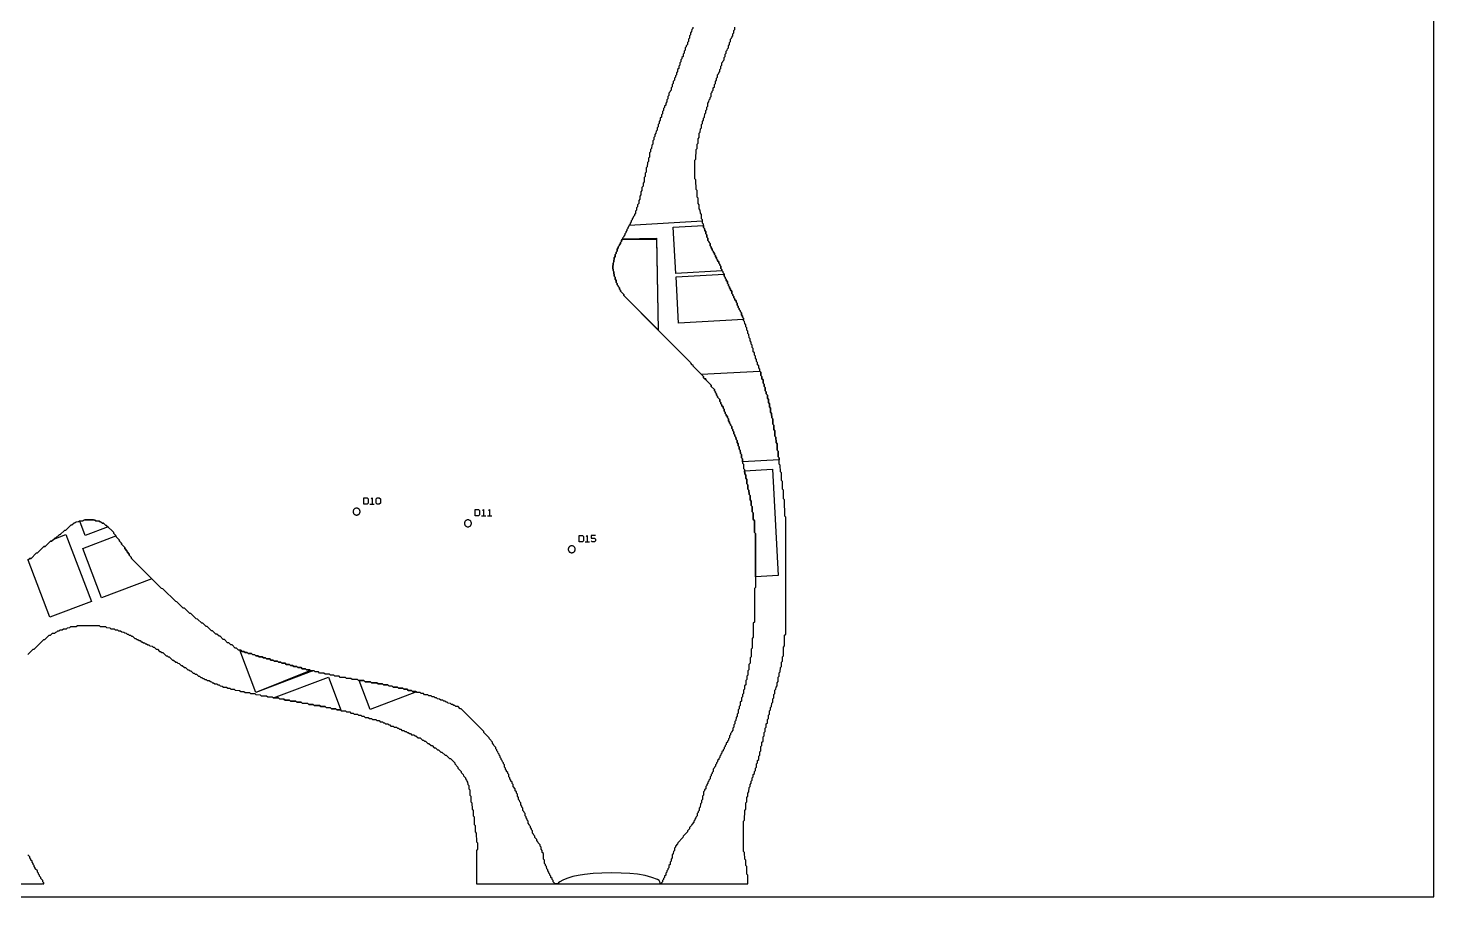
# Model space of a CAD drawing. Header units: millimetres. Extents: x 0 to 1219, y 0 to 1240.
# Drawn here: x 569 to 1219, y 0 to 402 of the extents above; entities that cross this region are included whole.
import ezdxf

# ---------------------------------------------------------------- set-up
doc = ezdxf.new("R2010")
doc.units = ezdxf.units.MM
for name, color, linetype in [('CUT_DOWEL_3.2', 2, 'Continuous'), ('CUT_OUTER', 1, 'Continuous'), ('ENGRAVE_BLDG_BOX', 5, 'Continuous'), ('ENGRAVE_BLDG_FOOTPRINT', 8, 'Continuous'), ('ENGRAVE_NEXT', 3, 'Continuous'), ('ENGRAVE_SITE_BOUNDARY', 6, 'Continuous'), ('ENGRAVE_TEXT', 2, 'Continuous'), ('SHEET_EDGE', 7, 'Continuous')]:
    doc.layers.add(name, color=color, linetype=linetype)

msp = doc.modelspace()

# ---------------------------------------------------------------- linework, layer by layer
at = {"layer": 'CUT_DOWEL_3.2'}
for points in [[(722.69, 178.09), (722.67, 178.3), (722.63, 178.5), (722.56, 178.7), (722.47, 178.89), (722.35, 179.06), (722.22, 179.22), (722.06, 179.36), (721.89, 179.47), (721.7, 179.57), (721.5, 179.63), (721.29, 179.67), (721.09, 179.69), (720.88, 179.67), (720.67, 179.63), (720.47, 179.57), (720.29, 179.47), (720.11, 179.36), (719.95, 179.22), (719.82, 179.06), (719.7, 178.89), (719.61, 178.7), (719.54, 178.5), (719.5, 178.3), (719.49, 178.09), (719.5, 177.88), (719.54, 177.67), (719.61, 177.48), (719.7, 177.29), (719.82, 177.11), (719.95, 176.96), (720.11, 176.82), (720.29, 176.7), (720.47, 176.61), (720.67, 176.54), (720.88, 176.5), (721.09, 176.49), (721.29, 176.5), (721.5, 176.54), (721.7, 176.61), (721.89, 176.7), (722.06, 176.82), (722.22, 176.96), (722.35, 177.11), (722.47, 177.29), (722.56, 177.48), (722.63, 177.67), (722.67, 177.88), (722.69, 178.09)], [(774.18, 172.68), (774.16, 172.89), (774.12, 173.1), (774.06, 173.29), (773.96, 173.48), (773.85, 173.66), (773.71, 173.81), (773.55, 173.95), (773.38, 174.07), (773.19, 174.16), (772.99, 174.23), (772.79, 174.27), (772.58, 174.28), (772.37, 174.27), (772.16, 174.23), (771.97, 174.16), (771.78, 174.07), (771.6, 173.95), (771.45, 173.81), (771.31, 173.66), (771.19, 173.48), (771.1, 173.29), (771.03, 173.1), (770.99, 172.89), (770.98, 172.68), (770.99, 172.47), (771.03, 172.27), (771.1, 172.07), (771.19, 171.88), (771.31, 171.71), (771.45, 171.55), (771.6, 171.41), (771.78, 171.3), (771.97, 171.2), (772.16, 171.14), (772.37, 171.1), (772.58, 171.08), (772.79, 171.1), (772.99, 171.14), (773.19, 171.2), (773.38, 171.3), (773.55, 171.41), (773.71, 171.55), (773.85, 171.71), (773.96, 171.88), (774.06, 172.07), (774.12, 172.27), (774.16, 172.47), (774.18, 172.68)], [(822.18, 160.68), (822.16, 160.89), (822.12, 161.1), (822.06, 161.29), (821.96, 161.48), (821.85, 161.66), (821.71, 161.81), (821.55, 161.95), (821.38, 162.07), (821.19, 162.16), (820.99, 162.23), (820.79, 162.27), (820.58, 162.28), (820.37, 162.27), (820.16, 162.23), (819.97, 162.16), (819.78, 162.07), (819.6, 161.95), (819.45, 161.81), (819.31, 161.66), (819.19, 161.48), (819.1, 161.29), (819.03, 161.1), (818.99, 160.89), (818.98, 160.68), (818.99, 160.47), (819.03, 160.27), (819.1, 160.07), (819.19, 159.88), (819.31, 159.71), (819.45, 159.55), (819.6, 159.41), (819.78, 159.3), (819.97, 159.2), (820.16, 159.14), (820.37, 159.1), (820.58, 159.08), (820.79, 159.1), (820.99, 159.14), (821.19, 159.2), (821.38, 159.3), (821.55, 159.41), (821.71, 159.55), (821.85, 159.71), (821.96, 159.88), (822.06, 160.07), (822.12, 160.27), (822.16, 160.47), (822.18, 160.68)]]:
    msp.add_lwpolyline(points, close=True, dxfattribs=at)
at = {"layer": 'CUT_OUTER'}
for points in [[(569.06, 112), (571.5, 114.44), (572.04, 114.5), (576.5, 118.93), (577, 118.96), (579, 120.92), (579.5, 120.96), (580.5, 121.91), (581.5, 121.96), (582, 122.43), (582.5, 122.46), (583, 122.93), (583.58, 123), (584, 123.42), (585, 123.46), (585.5, 123.92), (587, 123.96), (587.5, 124.43), (588.5, 124.46), (589, 124.92), (591.5, 124.97), (592, 125.43), (598, 125.46), (602, 125.43), (602.5, 124.97), (605, 124.93), (605.5, 124.47), (607, 124.44), (607.5, 123.97), (609, 123.94), (609.5, 123.47), (610.5, 123.44), (611, 122.97), (612, 122.94), (612.5, 122.47), (613.5, 122.44), (613.94, 122), (614.5, 121.95), (615, 121.47), (615.5, 121.45), (616, 120.97), (616.5, 120.95), (617, 120.47), (617.5, 120.45), (618.5, 119.47), (619, 119.46), (619.46, 119), (620, 118.96), (620.5, 118.47), (621, 118.46), (621.5, 117.97), (622, 117.96), (622.5, 117.47), (623, 117.46), (623.5, 116.97), (624, 116.96), (624.5, 116.47), (625, 116.46), (625.5, 115.98), (626.5, 115.95), (627, 115.47), (627.5, 115.45), (628.46, 114.5), (629, 114.46), (630, 113.48), (630.5, 113.46), (631, 112.97), (631.5, 112.95), (633, 111.48), (633.5, 111.46), (634, 110.98), (634.5, 110.96), (635.97, 109.5), (636.5, 109.46), (637.5, 108.48), (638, 108.47), (638.5, 107.98), (639, 107.96), (639.97, 107), (640.5, 106.96), (641.5, 105.98), (642, 105.97), (643, 104.98), (643.5, 104.97), (644, 104.48), (644.5, 104.47), (645.5, 103.48), (646, 103.47), (646.5, 102.98), (647, 102.97), (648, 101.98), (648.5, 101.97), (649, 101.48), (649.5, 101.47), (650, 100.98), (650.5, 100.97), (651, 100.48), (651.5, 100.47), (652, 99.98), (653, 99.97), (653.47, 99.5), (654, 99.47), (654.5, 98.98), (655, 98.97), (655.5, 98.49), (656.5, 98.47), (656.97, 98), (657.5, 97.97), (658, 97.49), (659, 97.47), (659.5, 96.99), (661, 96.97), (661.5, 96.48), (662.5, 96.47), (663, 95.99), (664.5, 95.97), (665, 95.49), (667, 95.47), (667.5, 94.99), (669, 94.97), (669.5, 94.49), (671.5, 94.47), (672, 93.99), (674, 93.97), (674.5, 93.49), (676.5, 93.47), (677, 92.99), (679.5, 92.97), (680, 92.49), (682, 92.47), (682.5, 91.99), (685, 91.97), (685.5, 91.49), (687.5, 91.47), (688, 90.99), (690, 90.97), (690.5, 90.49), (693, 90.47), (693.5, 89.99), (695.5, 89.97), (696, 89.49), (698.5, 89.47), (699, 88.99), (701, 88.97), (701.5, 88.49), (704, 88.47), (704.5, 87.99), (706.5, 87.97), (707, 87.49), (709, 87.47), (709.5, 86.99), (711.5, 86.97), (712, 86.49), (713.5, 86.47), (714, 85.99), (716, 85.97), (716.5, 85.49), (718, 85.47), (718.5, 84.98), (719.5, 84.97), (720, 84.49), (721.5, 84.47), (722, 83.98), (723, 83.97), (723.5, 83.49), (724.5, 83.47), (725, 82.99), (726.5, 82.97), (727, 82.48), (728, 82.47), (728.5, 81.99), (730, 81.97), (730.5, 81.48), (731.5, 81.47), (732, 80.98), (733, 80.97), (733.47, 80.5), (734, 80.47), (734.5, 79.98), (735.5, 79.97), (735.97, 79.5), (736.5, 79.47), (737, 78.98), (738, 78.97), (738.5, 78.48), (739.5, 78.46), (739.96, 78), (740.5, 77.97), (741, 77.48), (741.5, 77.47), (742, 76.98), (743, 76.96), (743.46, 76.5), (744, 76.47), (744.5, 75.98), (745, 75.97), (745.5, 75.48), (746, 75.47), (746.5, 74.98), (747.5, 74.96), (748, 74.48), (748.5, 74.46), (749.5, 73.48), (750.5, 73.45), (751.5, 72.48), (752, 72.46), (752.5, 71.97), (753, 71.96), (754, 70.98), (754.5, 70.96), (755.5, 69.98), (756, 69.96), (757, 68.97), (757.5, 68.96), (758.5, 67.97), (759, 67.95), (760, 66.97), (760.5, 66.95), (762, 65.47), (762.5, 65.45), (764, 63.97), (764.5, 63.94), (766.44, 62), (766.46, 61.5), (767.94, 60), (767.97, 59.5), (769.44, 58), (769.46, 57.5), (770.44, 56.5), (770.5, 55.95), (771.43, 55), (771.46, 54.5), (771.94, 54), (772, 53.43), (772.43, 53), (772.47, 52), (772.93, 51.5), (772.97, 50), (773.44, 49.5), (773.47, 47), (773.95, 46.5), (773.98, 44), (774.45, 43.5), (774.48, 40.5), (774.95, 40), (774.98, 37.5), (775.45, 37), (775.48, 33.5), (775.95, 33), (775.98, 30), (776.45, 29.5), (776.48, 25.5), (776.95, 25), (776.95, 22), (776.48, 21.5), (776.48, 6), (902.02, 6), (902.02, 10), (901.54, 10.5), (901.52, 14), (901.04, 14.5), (901.02, 17), (900.54, 17.5), (900.52, 20.5), (900.04, 21), (900.04, 35), (900.52, 35.5), (900.54, 40), (901.02, 40.5), (901.04, 43.5), (901.52, 44), (901.54, 46), (902.02, 46.5), (902.04, 48), (902.52, 48.5), (902.54, 50.5), (903.02, 51), (903.03, 52), (903.52, 52.5), (903.53, 53.5), (904.02, 54), (904.03, 55), (904.52, 55.5), (904.53, 56.5), (905.02, 57), (905.03, 58), (905.52, 58.5), (905.53, 59.5), (906.01, 60), (906.03, 61.5), (906.51, 62), (906.53, 63), (907.01, 63.5), (907.03, 65), (907.51, 65.5), (907.53, 67), (908.01, 67.5), (908.03, 69.5), (908.51, 70), (908.53, 71.5), (909.01, 72), (909.03, 74), (909.51, 74.5), (909.53, 76), (910.01, 76.5), (910.03, 78), (910.51, 78.5), (910.53, 80), (911.01, 80.5), (911.03, 82), (911.51, 82.5), (911.53, 84), (912.01, 84.5), (912.03, 86), (912.51, 86.5), (912.52, 87.5), (913.01, 88), (913.02, 89.5), (913.51, 90), (913.52, 91.5), (914.01, 92), (914.02, 93.5), (914.51, 94), (914.52, 95.5), (915.01, 96), (915.02, 97), (915.51, 97.5), (915.52, 99), (916.01, 99.5), (916.02, 101.5), (916.51, 102), (916.52, 103.5), (917.01, 104), (917.02, 106), (917.51, 106.5), (917.52, 108.5), (918.01, 109), (918.02, 111), (918.51, 111.5), (918.52, 115.5), (919.01, 116), (919.02, 121), (919.51, 121.5), (919.51, 149), (919.51, 175.5), (919.03, 176), (919.01, 183.5), (918.53, 184), (918.51, 188), (918.03, 188.5), (918.01, 192), (917.53, 192.5), (917.51, 196), (917.03, 196.5), (917.01, 199.5), (916.53, 200), (916.51, 203), (916.03, 203.5), (916.01, 206), (915.53, 206.5), (915.51, 209.5), (915.03, 210), (915.01, 212.5), (914.53, 213), (914.51, 215.5), (914.03, 216), (914.01, 218), (913.53, 218.5), (913.51, 221), (913.03, 221.5), (913.01, 223.5), (912.53, 224), (912.51, 226), (912.03, 226.5), (912.01, 228), (911.53, 228.5), (911.51, 230), (911.03, 230.5), (911.01, 232), (910.53, 232.5), (910.52, 233.5), (910.03, 234), (910.02, 235.5), (909.53, 236), (909.52, 237), (909.03, 237.5), (909.02, 239), (908.53, 239.5), (908.52, 240.5), (908.03, 241), (908.02, 242.5), (907.53, 243), (907.52, 244), (907.03, 244.5), (907.02, 245.5), (906.53, 246), (906.52, 247), (906.03, 247.5), (906.02, 248.5), (905.53, 249), (905.52, 250), (905.03, 250.5), (905.02, 251.5), (904.53, 252), (904.52, 253.5), (904.03, 254), (904.02, 255), (903.53, 255.5), (903.52, 256.5), (903.03, 257), (903.02, 258), (902.53, 258.5), (902.52, 260), (902.03, 260.5), (902.02, 261.5), (901.53, 262), (901.52, 263), (901.03, 263.5), (901.02, 264.5), (900.53, 265), (900.52, 266), (900.03, 266.5), (900.02, 267.5), (899.53, 268), (899.5, 268.53), (899.03, 269), (899.02, 270), (898.53, 270.5), (898.52, 271), (898.03, 271.5), (898.02, 272), (897.53, 272.5), (897.5, 273.03), (897.03, 273.5), (897.02, 274.5), (896.53, 275), (896.52, 275.5), (896.03, 276), (896.02, 276.5), (895.53, 277), (895.52, 277.5), (895.03, 278), (895, 278.54), (894.54, 279), (894.52, 280), (894.03, 280.5), (894.02, 281), (893.53, 281.5), (893.52, 282), (893.03, 282.5), (893, 283.04), (892.54, 283.5), (892.52, 284.5), (892.03, 285), (892.02, 285.5), (891.54, 286), (891.5, 286.54), (891.04, 287), (891.02, 288), (890.53, 288.5), (890.52, 289), (890.04, 289.5), (890, 290.04), (889.54, 290.5), (889.52, 291.5), (889.03, 292), (889.02, 292.5), (888.54, 293), (888.52, 293.5), (888.04, 294), (888.02, 294.5), (887.54, 295), (887.52, 295.5), (887.04, 296), (887.02, 296.5), (886.54, 297), (886.52, 297.5), (886.04, 298), (886.02, 298.5), (885.54, 299), (885.53, 299.5), (885.04, 300), (885, 300.55), (884.55, 301), (884.52, 302), (884.04, 302.5), (884, 303.05), (883.55, 303.5), (883.52, 304.5), (883.05, 305), (883.02, 306), (882.55, 306.5), (882.52, 307.5), (882.05, 308), (882.02, 309), (881.55, 309.5), (881.52, 311), (881.05, 311.5), (881.02, 313), (880.55, 313.5), (880.52, 315.5), (880.04, 316), (880.02, 317.5), (879.55, 318), (879.52, 320), (879.05, 320.5), (879.02, 323), (878.55, 323.5), (878.52, 326.5), (878.05, 327), (878.02, 331.5), (877.55, 332), (877.55, 340.5), (878.02, 341), (878.04, 345.5), (878.52, 346), (878.54, 348), (879.02, 348.5), (879.04, 350.5), (879.52, 351), (879.54, 353), (880.02, 353.5), (880.04, 355), (880.52, 355.5), (880.54, 357), (881.02, 357.5), (881.04, 358.5), (881.52, 359), (881.54, 360), (882.02, 360.5), (882.04, 362), (882.52, 362.5), (882.54, 363.5), (883.02, 364), (883.04, 365), (883.52, 365.5), (883.54, 367), (884.02, 367.5), (884.04, 368.5), (884.5, 368.96), (884.53, 369.5), (885.02, 370), (885.04, 371.5), (885.5, 371.96), (885.53, 372.5), (886.02, 373), (886.03, 374), (886.52, 374.5), (886.53, 375.5), (887.02, 376), (887.03, 377), (887.52, 377.5), (887.53, 378.5), (888.02, 379), (888.04, 380), (888.5, 380.46), (888.53, 381), (889.02, 381.5), (889.03, 382.5), (889.52, 383), (889.53, 384), (890.02, 384.5), (890.04, 385.5), (890.5, 385.97), (890.53, 386.5), (891.02, 387), (891.03, 388), (891.52, 388.5), (891.53, 389.5), (892.02, 390), (892.03, 391), (892.5, 391.47), (892.53, 392), (893.02, 392.5), (893.03, 393.5), (893.52, 394), (893.53, 395), (894.02, 395.5), (894.03, 396.5), (894.5, 396.97), (894.53, 397.5), (895.02, 398), (895.03, 399), (895.52, 399.5), (895.53, 400.5), (896.02, 401), (896.03, 402)], [(6, 6), (575.81, 6), (576, 6.11), (576.11, 6), (576.52, 6), (576.52, 6.5), (576.03, 7), (576.02, 7.5), (575.03, 8.5), (575.02, 9), (574.53, 9.5), (574.52, 10), (574.03, 10.5), (574.02, 11), (573.53, 11.5), (573.52, 12), (572.54, 13), (572.52, 13.5), (572.03, 14), (572.02, 14.5), (571.53, 15), (571.52, 15.5), (571.03, 16), (571.02, 16.5), (570.53, 17), (570.52, 17.5), (570.03, 18), (570.02, 18.5), (569.04, 19.5)]]:
    msp.add_lwpolyline(points, dxfattribs=at)
at = {"layer": 'ENGRAVE_BLDG_BOX'}
for points in [[(868.7, 288.24), (867.51, 309.65), (881.53, 310.43), (881.55, 309.5), (882.02, 309), (882.05, 308), (882.52, 307.5), (882.55, 306.5), (883.02, 306), (883.05, 305), (883.52, 304.5), (883.55, 303.5), (884, 303.05), (884.04, 302.5), (884.52, 302), (884.55, 301), (885, 300.55), (885.04, 300), (885.53, 299.5), (885.54, 299), (886.02, 298.5), (886.04, 298), (886.52, 297.5), (886.54, 297), (887.02, 296.5), (887.04, 296), (887.52, 295.5), (887.54, 295), (888.02, 294.5), (888.04, 294), (888.52, 293.5), (888.54, 293), (889.02, 292.5), (889.03, 292), (889.52, 291.5), (889.54, 290.5), (890, 290.04), (890.04, 289.5), (890.11, 289.43), (868.7, 288.24)], [(859.69, 304.51), (860.55, 262.04), (844.64, 278), (844.58, 278.5), (844.5, 278.61), (843.16, 280), (843.09, 280.5), (842.64, 281), (842.59, 281.5), (842.14, 282), (842.09, 282.5), (841.65, 283), (841.59, 283.5), (841.16, 284), (841.08, 285), (840.66, 285.5), (840.59, 286.5), (840.17, 287), (840.08, 289), (839.68, 289.5), (839.61, 291), (839.67, 293), (840.08, 293.5), (840.16, 295.5), (840.58, 296), (840.64, 297), (841.08, 297.5), (841.12, 298), (841.56, 298.5), (841.62, 299.5), (842.07, 300), (842.11, 300.5), (842.56, 301), (842.6, 301.5), (843.06, 302), (843.1, 302.5), (843.56, 303), (843.59, 303.5), (844.05, 304), (844.07, 304.2), (859.69, 304.51)], [(869.98, 265.21), (868.79, 286.63), (891.02, 287.86), (891.04, 287), (891.5, 286.54), (891.54, 286), (892.02, 285.5), (892.03, 285), (892.52, 284.5), (892.54, 283.5), (893, 283.04), (893.03, 282.5), (893.52, 282), (893.53, 281.5), (894.02, 281), (894.03, 280.5), (894.52, 280), (894.54, 279), (895, 278.54), (895.03, 278), (895.52, 277.5), (895.53, 277), (896.02, 276.5), (896.03, 276), (896.52, 275.5), (896.53, 275), (897.02, 274.5), (897.03, 273.5), (897.5, 273.03), (897.53, 272.5), (898.02, 272), (898.03, 271.5), (898.52, 271), (898.53, 270.5), (899.02, 270), (899.03, 269), (899.5, 268.53), (899.53, 268), (900.02, 267.5), (900.02, 266.88), (869.98, 265.21)], [(907.53, 243.08), (907.53, 243), (908.02, 242.5), (908.03, 241), (908.52, 240.5), (908.53, 239.5), (909.02, 239), (909.03, 237.5), (909.52, 237), (909.53, 236), (910.02, 235.5), (910.03, 234), (910.52, 233.5), (910.53, 232.5), (911.01, 232), (911.03, 230.5), (911.51, 230), (911.53, 228.5), (912.01, 228), (912.03, 226.5), (912.51, 226), (912.53, 224), (913.01, 223.5), (913.03, 221.5), (913.51, 221), (913.53, 218.5), (914.01, 218), (914.03, 216), (914.51, 215.5), (914.53, 213), (915.01, 212.5), (915.03, 210), (915.51, 209.5), (915.53, 206.5), (916.01, 206), (916.03, 203.5), (916.51, 203), (916.52, 201.98), (899.52, 201.04), (899.51, 202.5), (899.03, 203), (899.01, 204.5), (898.53, 205), (898.51, 206.5), (898.03, 207), (898.01, 208), (897.53, 208.5), (897.51, 209.5), (897.03, 210), (897.02, 211), (896.53, 211.5), (896.51, 212.5), (896.03, 213), (896, 213.53), (895.53, 214), (895.52, 215), (895.03, 215.5), (895, 216.03), (894.53, 216.5), (894.52, 217.5), (894.03, 218), (894.02, 218.5), (893.53, 219), (893.5, 219.53), (893.03, 220), (893.02, 221), (892.53, 221.5), (892.52, 222), (892.03, 222.5), (892.02, 223), (891.53, 223.5), (891.5, 224.04), (891.04, 224.5), (891.02, 225.5), (890.53, 226), (890.52, 226.5), (890.03, 227), (890.02, 227.5), (889.53, 228), (889.5, 228.54), (889.03, 229), (889.02, 230), (888.04, 231), (888.02, 231.5), (887.53, 232), (887.52, 232.5), (887.03, 233), (887.02, 233.5), (886.53, 234), (886.52, 234.5), (885.04, 236), (885, 236.53), (882.54, 239), (882.5, 239.53), (882, 239.55), (881.55, 240), (881.5, 240.53), (880.46, 241.58), (907.53, 243.08)], [(913.35, 197.73), (916.08, 148.61), (905.51, 148.02), (905.51, 168), (905.02, 168.5), (905.01, 174), (904.52, 174.5), (904.51, 177.5), (904.03, 178), (904.01, 180.5), (903.53, 181), (903.51, 183), (903.03, 183.5), (903.01, 185.5), (902.53, 186), (902.51, 188), (902.03, 188.5), (902.01, 190.5), (901.53, 191), (901.51, 193), (901.03, 193.5), (901.01, 195), (900.53, 195.5), (900.52, 197.01), (913.35, 197.73)], [(595.67, 167.01), (593.13, 173.73), (594.5, 173.86), (594.8, 174), (595, 174.2), (595.5, 174.28), (597.5, 174.32), (599.5, 174.27), (600, 174.18), (600.5, 173.85), (602, 173.68), (602.5, 173.32), (603, 173.21), (603.5, 172.83), (604, 172.71), (605, 171.84), (605.5, 171.73), (606.23, 171.01), (595.67, 167.01)], [(586.72, 167.59), (598.47, 136.53), (579.26, 129.26), (569.25, 155.69), (570, 156.42), (570.56, 156.5), (573, 158.91), (573.57, 159), (576.5, 161.9), (577.08, 162), (579.5, 164.38), (580, 164.43), (581.05, 165.44), (586.72, 167.59)], [(603.12, 138.23), (594.45, 161.12), (609.84, 166.95), (609.91, 166.5), (611.35, 165), (611.42, 164.5), (612.38, 163.5), (612.43, 163), (613.89, 161.5), (613.94, 161), (614.9, 160), (614.94, 159.5), (615.91, 158.5), (615.95, 158), (616.92, 157), (617, 156.45), (626.41, 147.05), (603.12, 138.23)], [(674.47, 94.5), (667.1, 113.98), (667.5, 113.98), (668, 113.49), (669, 113.47), (669.5, 112.99), (670.5, 112.97), (671, 112.49), (672.5, 112.47), (673, 111.99), (674, 111.97), (674.5, 111.49), (675.5, 111.47), (676, 110.99), (677.5, 110.97), (678, 110.49), (679, 110.47), (679.5, 109.99), (681, 109.97), (681.5, 109.49), (682.5, 109.47), (683, 108.99), (684.5, 108.97), (685, 108.49), (686, 108.47), (686.5, 107.99), (688, 107.97), (688.5, 107.49), (690, 107.47), (690.5, 106.99), (691.5, 106.97), (692, 106.49), (693.5, 106.47), (694, 105.99), (695.5, 105.97), (696, 105.49), (697.5, 105.47), (698, 104.99), (699.5, 104.97), (700, 104.49), (700.82, 104.48), (674.47, 94.5)], [(708.05, 101.61), (713.95, 86.03), (713.5, 86.47), (712, 86.49), (711.5, 86.97), (709.5, 86.99), (709, 87.47), (707, 87.49), (706.5, 87.97), (704.5, 87.99), (704, 88.47), (701.5, 88.49), (701, 88.97), (699, 88.99), (698.5, 89.47), (696, 89.49), (695.5, 89.97), (693.5, 89.99), (693, 90.47), (690.5, 90.49), (690, 90.97), (688, 90.99), (687.5, 91.47), (685.5, 91.49), (685, 91.97), (682.63, 91.99), (708.05, 101.61)], [(727.33, 86.66), (722.29, 99.99), (724.5, 99.97), (725, 99.49), (727.5, 99.47), (728, 98.99), (730.5, 98.97), (731, 98.49), (733, 98.47), (733.5, 97.99), (735.5, 97.97), (736, 97.49), (737.5, 97.47), (738, 96.99), (740, 96.97), (740.5, 96.49), (742.5, 96.47), (743, 95.98), (744.5, 95.97), (745, 95.48), (746.5, 95.47), (747, 94.98), (748.5, 94.97), (748.72, 94.76), (727.33, 86.66)]]:
    msp.add_lwpolyline(points, close=True, dxfattribs=at)
at = {"layer": 'ENGRAVE_BLDG_FOOTPRINT'}
for points in [[(868.7, 288.24), (867.51, 309.65), (881.53, 310.43), (881.55, 309.5), (882.02, 309), (882.05, 308), (882.52, 307.5), (882.55, 306.5), (883.02, 306), (883.05, 305), (883.52, 304.5), (883.55, 303.5), (884, 303.05), (884.04, 302.5), (884.52, 302), (884.55, 301), (885, 300.55), (885.04, 300), (885.53, 299.5), (885.54, 299), (886.02, 298.5), (886.04, 298), (886.52, 297.5), (886.54, 297), (887.02, 296.5), (887.04, 296), (887.52, 295.5), (887.54, 295), (888.02, 294.5), (888.04, 294), (888.52, 293.5), (888.54, 293), (889.02, 292.5), (889.03, 292), (889.52, 291.5), (889.54, 290.5), (890, 290.04), (890.04, 289.5), (890.11, 289.43), (868.7, 288.24)], [(859.7, 304), (860.55, 262.04), (844.64, 278), (844.58, 278.5), (844.5, 278.61), (843.16, 280), (843.09, 280.5), (842.64, 281), (842.59, 281.5), (842.14, 282), (842.09, 282.5), (841.65, 283), (841.59, 283.5), (841.16, 284), (841.08, 285), (840.66, 285.5), (840.59, 286.5), (840.17, 287), (840.08, 289), (839.68, 289.5), (839.61, 291), (839.67, 293), (840.08, 293.5), (840.16, 295.5), (840.58, 296), (840.64, 297), (841.08, 297.5), (841.12, 298), (841.56, 298.5), (841.62, 299.5), (842.07, 300), (842.11, 300.5), (842.56, 301), (842.6, 301.5), (843.06, 302), (843.1, 302.5), (843.56, 303), (843.59, 303.5), (843.95, 303.88), (859.7, 304)], [(869.98, 265.21), (868.79, 286.63), (891.02, 287.86), (891.04, 287), (891.5, 286.54), (891.54, 286), (892.02, 285.5), (892.03, 285), (892.52, 284.5), (892.54, 283.5), (893, 283.04), (893.03, 282.5), (893.52, 282), (893.53, 281.5), (894.02, 281), (894.03, 280.5), (894.52, 280), (894.54, 279), (895, 278.54), (895.03, 278), (895.52, 277.5), (895.53, 277), (896.02, 276.5), (896.03, 276), (896.52, 275.5), (896.53, 275), (897.02, 274.5), (897.03, 273.5), (897.5, 273.03), (897.53, 272.5), (898.02, 272), (898.03, 271.5), (898.52, 271), (898.53, 270.5), (899.02, 270), (899.03, 269), (899.5, 268.53), (899.53, 268), (900.02, 267.5), (900.02, 266.88), (869.98, 265.21)], [(899.52, 201.04), (899.51, 202.5), (899.03, 203), (899.01, 204.5), (898.53, 205), (898.51, 206.5), (898.03, 207), (898.01, 208), (897.53, 208.5), (897.51, 209.5), (897.03, 210), (897.02, 211), (896.53, 211.5), (896.51, 212.5), (896.03, 213), (896, 213.53), (895.53, 214), (895.52, 215), (895.03, 215.5), (895, 216.03), (894.53, 216.5), (894.52, 217.5), (894.03, 218), (894.02, 218.5), (893.53, 219), (893.5, 219.53), (893.03, 220), (893.02, 221), (892.53, 221.5), (892.52, 222), (892.03, 222.5), (892.02, 223), (891.53, 223.5), (891.5, 224.04), (891.04, 224.5), (891.02, 225.5), (890.53, 226), (890.52, 226.5), (890.03, 227), (890.02, 227.5), (889.53, 228), (889.5, 228.54), (889.03, 229), (889.02, 230), (888.04, 231), (888.02, 231.5), (887.53, 232), (887.52, 232.5), (887.03, 233), (887.02, 233.5), (886.53, 234), (886.52, 234.5), (885.04, 236), (885, 236.53), (882.54, 239), (882.5, 239.53), (882, 239.55), (881.55, 240), (881.5, 240.53), (880.46, 241.58), (907.53, 243.08), (907.53, 243), (908.02, 242.5), (908.03, 241), (908.52, 240.5), (908.53, 239.5), (909.02, 239), (909.03, 237.5), (909.52, 237), (909.53, 236), (910.02, 235.5), (910.03, 234), (910.52, 233.5), (910.53, 232.5), (911.01, 232), (911.03, 230.5), (911.51, 230), (911.53, 228.5), (912.01, 228), (912.03, 226.5), (912.51, 226), (912.53, 224), (913.01, 223.5), (913.03, 221.5), (913.51, 221), (913.53, 218.5), (914.01, 218), (914.03, 216), (914.51, 215.5), (914.53, 213), (915.01, 212.5), (915.03, 210), (915.51, 209.5), (915.53, 206.5), (916.01, 206), (916.03, 203.5), (916.51, 203), (916.52, 201.98), (899.52, 201.04)], [(913.35, 197.73), (916.08, 148.61), (905.51, 148.02), (905.51, 168), (905.02, 168.5), (905.01, 174), (904.52, 174.5), (904.51, 177.5), (904.03, 178), (904.01, 180.5), (903.53, 181), (903.51, 183), (903.03, 183.5), (903.01, 185.5), (902.53, 186), (902.51, 188), (902.03, 188.5), (902.01, 190.5), (901.53, 191), (901.51, 193), (901.03, 193.5), (901.01, 195), (900.53, 195.5), (900.52, 197.01), (913.35, 197.73)], [(595.67, 167.01), (593.13, 173.73), (594.5, 173.86), (594.8, 174), (595, 174.2), (595.5, 174.28), (597.5, 174.32), (599.5, 174.27), (600, 174.18), (600.5, 173.85), (602, 173.68), (602.5, 173.32), (603, 173.21), (603.5, 172.83), (604, 172.71), (605, 171.84), (605.5, 171.73), (606.23, 171.01), (595.67, 167.01)], [(586.72, 167.59), (598.47, 136.53), (579.26, 129.26), (569.25, 155.69), (570, 156.42), (570.56, 156.5), (573, 158.91), (573.57, 159), (576.5, 161.9), (577.08, 162), (579.5, 164.38), (580, 164.43), (581.05, 165.44), (586.72, 167.59)], [(603.12, 138.23), (594.46, 161.12), (609.84, 166.95), (609.91, 166.5), (611.35, 165), (611.42, 164.5), (612.38, 163.5), (612.43, 163), (613.89, 161.5), (613.94, 161), (614.9, 160), (614.94, 159.5), (615.91, 158.5), (615.95, 158), (616.92, 157), (617, 156.45), (626.41, 147.05), (603.12, 138.23)], [(674.47, 94.5), (667.1, 113.98), (667.5, 113.98), (668, 113.49), (669, 113.47), (669.5, 112.99), (670.5, 112.97), (671, 112.49), (672.5, 112.47), (673, 111.99), (674, 111.97), (674.5, 111.49), (675.5, 111.47), (676, 110.99), (677.5, 110.97), (678, 110.49), (679, 110.47), (679.5, 109.99), (681, 109.97), (681.5, 109.49), (682.5, 109.47), (683, 108.99), (684.5, 108.97), (685, 108.49), (686, 108.47), (686.5, 107.99), (688, 107.97), (688.5, 107.49), (690, 107.47), (690.5, 106.99), (691.5, 106.97), (692, 106.49), (693.5, 106.47), (694, 105.99), (695.5, 105.97), (696, 105.49), (697.5, 105.47), (698, 104.99), (699.5, 104.97), (699.81, 104.67), (674.47, 94.5)], [(708.05, 101.61), (713.95, 86.03), (713.5, 86.47), (712, 86.49), (711.5, 86.97), (709.5, 86.99), (709, 87.47), (707, 87.49), (706.5, 87.97), (704.5, 87.99), (704, 88.47), (701.5, 88.49), (701, 88.97), (699, 88.99), (698.5, 89.47), (696, 89.49), (695.5, 89.97), (693.5, 89.99), (693, 90.47), (690.5, 90.49), (690, 90.97), (688, 90.99), (687.5, 91.47), (685.5, 91.49), (685, 91.97), (682.63, 91.99), (708.05, 101.61)], [(727.33, 86.66), (722.29, 99.99), (724.5, 99.97), (725, 99.49), (727.5, 99.47), (728, 98.99), (730.5, 98.97), (731, 98.49), (733, 98.47), (733.5, 97.99), (735.5, 97.97), (736, 97.49), (737.5, 97.47), (738, 96.99), (740, 96.97), (740.5, 96.49), (742.5, 96.47), (743, 95.98), (744.5, 95.97), (745, 95.48), (746.5, 95.47), (747, 94.98), (748.5, 94.97), (748.72, 94.76), (727.33, 86.66)]]:
    msp.add_lwpolyline(points, close=True, dxfattribs=at)
at = {"layer": 'ENGRAVE_NEXT'}
msp.add_lwpolyline([(876.53, 402), (876.5, 401.47), (876.03, 401), (876.02, 400), (875.53, 399.5), (875.52, 398.5), (875.03, 398), (875.02, 397), (874.53, 396.5), (874.52, 395.5), (874.03, 395), (874.02, 394), (873.53, 393.5), (873.5, 392.97), (873.03, 392.5), (873.02, 391.5), (872.53, 391), (872.52, 390), (872.03, 389.5), (872.02, 388.5), (871.53, 388), (871.5, 387.47), (871.03, 387), (871.02, 386), (870.53, 385.5), (870.52, 384.5), (870.03, 384), (870.02, 383), (869.53, 382.5), (869.52, 381.5), (869.03, 381), (869.02, 380), (868.53, 379.5), (868.5, 378.97), (868.03, 378.5), (868.02, 377.5), (867.53, 377), (867.52, 376), (867.03, 375.5), (867.02, 374.5), (866.53, 374), (866.52, 373), (866.03, 372.5), (866, 371.97), (865.53, 371.5), (865.52, 370.5), (865.03, 370), (865.02, 369), (864.53, 368.5), (864.52, 367.5), (864.03, 367), (864.02, 366), (863.53, 365.5), (863.5, 364.97), (863.03, 364.5), (863.02, 363.5), (862.53, 363), (862.52, 362), (862.03, 361.5), (862.02, 360.5), (861.53, 360), (861.52, 359), (861.03, 358.5), (861.02, 357.5), (860.53, 357), (860.52, 356), (860.03, 355.5), (860.02, 354.5), (859.54, 354), (859.52, 353), (859.04, 352.5), (859.02, 351.5), (858.54, 351), (858.52, 350), (858.04, 349.5), (858.02, 348), (857.54, 347.5), (857.52, 346), (857.04, 345.5), (857.02, 344.5), (856.54, 344), (856.52, 342), (856.04, 341.5), (856.02, 340), (855.54, 339.5), (855.52, 337.5), (855.04, 337), (855.02, 335), (854.54, 334.5), (854.52, 333), (854.04, 332.5), (854.02, 330.5), (853.54, 330), (853.52, 328.5), (853.04, 328), (853.02, 326.5), (852.55, 326), (852.52, 324.5), (852.05, 324), (852.02, 322.5), (851.55, 322), (851.52, 320.5), (851.05, 320), (851.03, 319), (850.55, 318.5), (850.53, 317.5), (850.05, 317), (850.03, 316), (849.55, 315.5), (849.53, 315), (849.05, 314.5), (849.03, 314), (848.56, 313.5), (848.54, 313), (848.06, 312.5), (848.04, 312), (847.56, 311.5), (847.54, 311), (847.07, 310.5), (847.04, 310), (846.57, 309.5), (846.54, 309), (846.07, 308.5), (846.04, 308), (845.57, 307.5), (845.55, 307), (845.08, 306.5), (845.05, 306), (844.58, 305.5), (844.55, 305), (844.09, 304.5), (844.05, 304), (843.59, 303.5), (843.56, 303), (843.1, 302.5), (843.06, 302), (842.6, 301.5), (842.56, 301), (842.11, 300.5), (842.07, 300), (841.62, 299.5), (841.56, 298.5), (841.12, 298), (841.08, 297.5), (840.64, 297), (840.58, 296), (840.16, 295.5), (840.08, 293.5), (839.67, 293), (839.61, 291), (839.68, 289.5), (840.08, 289), (840.17, 287), (840.59, 286.5), (840.66, 285.5), (841.08, 285), (841.16, 284), (841.59, 283.5), (841.65, 283), (842.09, 282.5), (842.14, 282), (842.59, 281.5), (842.64, 281), (843.09, 280.5), (843.16, 280), (844.5, 278.61), (844.58, 278.5), (844.64, 278), (875.5, 247.04), (875.56, 246.5), (876, 246.06), (876.5, 246.03), (876.55, 245.5), (881.5, 240.53), (881.55, 240), (882, 239.55), (882.5, 239.53), (882.54, 239), (885, 236.53), (885.04, 236), (886.52, 234.5), (886.53, 234), (887.02, 233.5), (887.03, 233), (887.52, 232.5), (887.53, 232), (888.02, 231.5), (888.04, 231), (889.02, 230), (889.03, 229), (889.5, 228.54), (889.53, 228), (890.02, 227.5), (890.03, 227), (890.52, 226.5), (890.53, 226), (891.02, 225.5), (891.04, 224.5), (891.5, 224.04), (891.53, 223.5), (892.02, 223), (892.03, 222.5), (892.52, 222), (892.53, 221.5), (893.02, 221), (893.03, 220), (893.5, 219.53), (893.53, 219), (894.02, 218.5), (894.03, 218), (894.52, 217.5), (894.53, 216.5), (895, 216.03), (895.03, 215.5), (895.52, 215), (895.53, 214), (896, 213.53), (896.03, 213), (896.51, 212.5), (896.53, 211.5), (897.02, 211), (897.03, 210), (897.51, 209.5), (897.53, 208.5), (898.01, 208), (898.03, 207), (898.51, 206.5), (898.53, 205), (899.01, 204.5), (899.03, 203), (899.51, 202.5), (899.53, 200.5), (900.01, 200), (900.03, 198), (900.51, 197.5), (900.53, 195.5), (901.01, 195), (901.03, 193.5), (901.51, 193), (901.53, 191), (902.01, 190.5), (902.03, 188.5), (902.51, 188), (902.53, 186), (903.01, 185.5), (903.03, 183.5), (903.51, 183), (903.53, 181), (904.01, 180.5), (904.03, 178), (904.51, 177.5), (904.52, 174.5), (905.01, 174), (905.02, 168.5), (905.51, 168), (905.51, 143), (905.03, 142.5), (905.01, 127), (904.53, 126.5), (904.51, 120), (904.03, 119.5), (904.01, 115), (903.52, 114.5), (903.51, 111), (903.02, 110.5), (903.01, 108), (902.52, 107.5), (902.51, 105), (902.02, 104.5), (902.01, 102.5), (901.52, 102), (901.51, 100.5), (901.02, 100), (901.01, 98), (900.52, 97.5), (900.51, 96), (900.02, 95.5), (900.01, 94), (899.52, 93.5), (899.51, 92.5), (899.02, 92), (899.01, 90.5), (898.52, 90), (898.51, 88.5), (898.02, 88), (898.01, 87), (897.52, 86.5), (897.51, 85), (897.02, 84.5), (897.01, 83.5), (896.52, 83), (896.51, 81.5), (896.02, 81), (896.01, 80), (895.52, 79.5), (895.51, 78.5), (895.02, 78), (895.01, 77), (894.52, 76.5), (894.51, 76), (894.02, 75.5), (894, 74.97), (893.53, 74.5), (893.51, 73.5), (893.02, 73), (893.01, 72.5), (892.52, 72), (892.52, 71.5), (892.02, 71), (892.02, 70.5), (891.53, 70), (891.52, 69.5), (891.03, 69), (891.02, 68.5), (890.53, 68), (890.52, 67.5), (890.03, 67), (890.02, 66.5), (889.53, 66), (889.52, 65.5), (889.03, 65), (889.02, 64.5), (888.53, 64), (888.52, 63.5), (888.03, 63), (888.02, 62.5), (887.53, 62), (887.52, 61.5), (887.03, 61), (887.02, 60.5), (886.53, 60), (886.5, 59.47), (886.03, 59), (886.02, 58), (885.53, 57.5), (885.52, 57), (885.03, 56.5), (885, 55.97), (884.53, 55.5), (884.52, 54.5), (884.03, 54), (884.02, 53.5), (883.53, 53), (883.52, 52.5), (883.03, 52), (883, 51.46), (882.54, 51), (882.52, 50), (882.03, 49.5), (882, 48.96), (881.54, 48.5), (881.52, 47), (881.04, 46.5), (881.02, 45), (880.53, 44.5), (880.52, 43.5), (880.04, 43), (880.02, 41.5), (879.53, 41), (879.52, 40), (879.03, 39.5), (879, 38.97), (878.54, 38.5), (878.52, 37.5), (878.03, 37), (878.02, 36.5), (877.53, 36), (877.52, 35.5), (877.03, 35), (877.02, 34.5), (876.04, 33.5), (876.02, 33), (875.04, 32), (875.02, 31.5), (874.04, 30.5), (874.02, 30), (872.05, 28), (872, 27.46), (869.56, 25), (869.53, 24.5), (868.56, 23.5), (868.54, 23), (868.06, 22.5), (868.03, 21.5), (867.56, 21), (867.53, 20), (867.05, 19.5), (867.02, 18), (866.55, 17.5), (866.52, 16.5), (866.04, 16), (866.02, 15), (865.54, 14.5), (865.52, 13.5), (865.04, 13), (865.02, 12.5), (864.54, 12), (864.5, 11.46), (864.04, 11), (864.02, 10), (863.53, 9.5), (863.5, 8.97), (863.03, 8.5), (863.02, 8), (862.53, 7.5), (862.52, 7), (862.03, 6.5), (862.02, 6), (861.41, 6), (861.45, 6.5), (861.34, 7), (860.93, 7.5), (860.15, 8), (857.66, 9), (854.5, 9.84), (851, 10.44), (847.5, 10.8), (843.5, 11.02), (839, 11.1), (834.5, 11.02), (830.5, 10.81), (826.5, 10.41), (823.5, 9.94), (821, 9.37), (818.24, 8.5), (816.5, 7.75), (815.13, 7), (814.49, 6.5), (814.09, 6), (813.75, 6), (812.97, 6), (811.98, 7), (811.98, 7), (811.97, 7.5), (811.48, 8), (811.47, 8.5), (810.98, 9), (810.97, 9.5), (810.48, 10), (810.47, 10.5), (809.98, 11), (809.97, 11.5), (809.5, 11.97), (809.47, 12.5), (808.98, 13), (808.96, 14), (808.5, 14.46), (808.47, 15), (807.98, 15.5), (807.96, 17), (807.48, 17.5), (807.45, 20), (806.97, 20.5), (806.95, 21.5), (806.47, 22), (806.44, 23), (805.97, 23.5), (805.95, 24), (804.97, 25), (804.96, 25.5), (804.47, 26), (804.45, 26.5), (803.48, 27.5), (803.46, 28), (803, 28.46), (802.96, 29), (802.48, 29.5), (802.46, 30.5), (802, 30.96), (801.96, 31.5), (801.48, 32), (801.46, 32.5), (800.98, 33), (800.96, 33.5), (800.48, 34), (800.46, 35), (800, 35.46), (799.96, 36), (799.48, 36.5), (799.46, 37), (798.98, 37.5), (798.96, 38.5), (798.5, 38.96), (798.46, 39.5), (797.98, 40), (797.96, 41), (797.5, 41.46), (797.46, 42), (796.98, 42.5), (796.96, 43.5), (796.5, 43.96), (796.46, 44.5), (795.98, 45), (795.96, 46), (795.48, 46.5), (795.46, 47.5), (795, 47.96), (794.96, 48.5), (794.48, 49), (794.46, 50), (793.48, 51), (793.46, 52), (793, 52.46), (792.97, 53), (792.48, 53.5), (792.47, 54), (791.98, 54.5), (791.97, 55), (791.48, 55.5), (791.46, 56.5), (791, 56.96), (790.97, 57.5), (790.48, 58), (790.47, 58.5), (789.98, 59), (789.97, 59.5), (789.48, 60), (789.46, 61), (788.98, 61.5), (788.96, 62), (788.48, 62.5), (788.47, 63), (787.98, 63.5), (787.97, 64), (787.48, 64.5), (787.47, 65), (786.98, 65.5), (786.96, 66), (786.48, 66.5), (786.46, 67), (785.98, 67.5), (785.96, 68), (785.48, 68.5), (785.46, 69), (784.48, 70), (784.46, 70.5), (783.98, 71), (783.96, 71.5), (782.48, 73), (782.46, 73.5), (779.98, 76), (779.96, 76.5), (769.5, 86.95), (769, 86.97), (768, 87.95), (767, 87.98), (766.5, 88.46), (766, 88.48), (765.5, 88.96), (764.96, 89), (764.5, 89.46), (763.5, 89.48), (763, 89.96), (762.5, 89.98), (762, 90.46), (761.46, 90.5), (761, 90.96), (760, 90.98), (759.5, 91.46), (758.5, 91.48), (758, 91.97), (757.46, 92), (757, 92.46), (756, 92.48), (755.5, 92.96), (754.5, 92.98), (754, 93.46), (752.5, 93.48), (752, 93.97), (751, 93.98), (750.5, 94.46), (749, 94.48), (748.5, 94.97), (747, 94.98), (746.5, 95.47), (745, 95.48), (744.5, 95.97), (743, 95.98), (742.5, 96.47), (740.5, 96.49), (740, 96.97), (738, 96.99), (737.5, 97.47), (736, 97.49), (735.5, 97.97), (733.5, 97.99), (733, 98.47), (731, 98.49), (730.5, 98.97), (728, 98.99), (727.5, 99.47), (725, 99.49), (724.5, 99.97), (722, 99.99), (721.5, 100.47), (719, 100.49), (718.5, 100.97), (716.5, 100.99), (716, 101.47), (713.5, 101.49), (713, 101.97), (711, 101.99), (710.5, 102.48), (709, 102.49), (708.5, 102.97), (706.5, 102.99), (706, 103.47), (704, 103.49), (703.5, 103.98), (702, 103.99), (701.5, 104.47), (700, 104.49), (699.5, 104.97), (698, 104.99), (697.5, 105.47), (696, 105.49), (695.5, 105.97), (694, 105.99), (693.5, 106.47), (692, 106.49), (691.5, 106.97), (690.5, 106.99), (690, 107.47), (688.5, 107.49), (688, 107.97), (686.5, 107.99), (686, 108.47), (685, 108.49), (684.5, 108.97), (683, 108.99), (682.5, 109.47), (681.5, 109.49), (681, 109.97), (679.5, 109.99), (679, 110.47), (678, 110.49), (677.5, 110.97), (676, 110.99), (675.5, 111.47), (674.5, 111.49), (674, 111.97), (673, 111.99), (672.5, 112.47), (671, 112.49), (670.5, 112.97), (669.5, 112.99), (669, 113.47), (668, 113.49), (667.5, 113.98), (666.5, 113.99), (665.5, 114.97), (664.98, 115), (663.5, 116.47), (663, 116.48), (662, 117.47), (661.48, 117.5), (660, 118.97), (659.47, 119), (658, 120.47), (657.5, 120.48), (656.5, 121.47), (655.97, 121.5), (654.5, 122.97), (653.97, 123), (652, 124.96), (651.5, 124.98), (650, 126.46), (649.47, 126.5), (647.5, 128.46), (646.97, 128.5), (644.5, 130.96), (644, 130.98), (641.5, 133.46), (640.97, 133.5), (638, 136.46), (637.47, 136.5), (631.5, 142.45), (630.96, 142.5), (617, 156.45), (616.92, 157), (615.95, 158), (615.91, 158.5), (614.94, 159.5), (614.9, 160), (613.94, 161), (613.89, 161.5), (612.43, 163), (612.38, 163.5), (611.42, 164.5), (611.35, 165), (609.91, 166.5), (609.83, 167), (608.89, 168), (608.79, 168.5), (605.5, 171.73), (605, 171.84), (604, 172.71), (603.5, 172.83), (603, 173.21), (602.5, 173.32), (602, 173.68), (600.5, 173.85), (600, 174.18), (599.5, 174.27), (597.5, 174.32), (595.5, 174.28), (595, 174.2), (594.8, 174), (594.5, 173.86), (593, 173.72), (592.5, 173.36), (591.5, 173.22), (591, 172.84), (590.5, 172.74), (589.5, 171.87), (589, 171.77), (586.63, 169.5), (586.5, 169.41), (586, 169.34), (584.11, 167.5), (584, 167.42), (583.5, 167.36), (582, 165.93), (581.5, 165.87), (580, 164.43), (579.5, 164.38), (577.08, 162), (576.5, 161.9), (573.57, 159), (573, 158.91), (570.56, 156.5), (570, 156.42), (569, 155.45)], dxfattribs=at)
at = {"layer": 'ENGRAVE_SITE_BOUNDARY'}
msp.add_lwpolyline([(881.03, 312.41), (847.06, 310.43)], dxfattribs=at)
at = {"layer": 'ENGRAVE_TEXT'}
for points in [[(724.49, 181.49), (724.49, 184.49), (725.99, 184.49), (726.49, 183.99), (726.49, 181.99), (725.99, 181.49), (724.49, 181.49)], [(727.79, 183.99), (728.29, 184.49), (728.29, 181.49)], [(730.09, 181.99), (730.09, 183.99), (730.59, 184.49), (731.59, 184.49), (732.09, 183.99), (732.09, 181.99), (731.59, 181.49), (730.59, 181.49), (730.09, 181.99)], [(727.29, 181.49), (729.29, 181.49)], [(775.98, 176.08), (775.98, 179.08), (777.48, 179.08), (777.98, 178.58), (777.98, 176.58), (777.48, 176.08), (775.98, 176.08)], [(778.78, 176.08), (780.78, 176.08)], [(779.28, 178.58), (779.78, 179.08), (779.78, 176.08)], [(781.58, 176.08), (783.58, 176.08)], [(782.08, 178.58), (782.58, 179.08), (782.58, 176.08)], [(823.98, 164.08), (823.98, 167.08), (825.48, 167.08), (825.98, 166.58), (825.98, 164.58), (825.48, 164.08), (823.98, 164.08)], [(826.78, 164.08), (828.78, 164.08)], [(827.28, 166.58), (827.78, 167.08), (827.78, 164.08)], [(831.58, 167.08), (829.58, 167.08), (829.58, 165.83), (831.08, 165.83), (831.58, 165.33), (831.58, 164.58), (831.08, 164.08), (830.08, 164.08), (829.58, 164.58)]]:
    msp.add_lwpolyline(points, dxfattribs=at)
at = {"layer": 'SHEET_EDGE'}
msp.add_lwpolyline([(0, 0), (1219.2, 0), (1219.2, 1219.2), (0, 1219.2)], close=True, dxfattribs=at)

doc.saveas('drawing.dxf')
